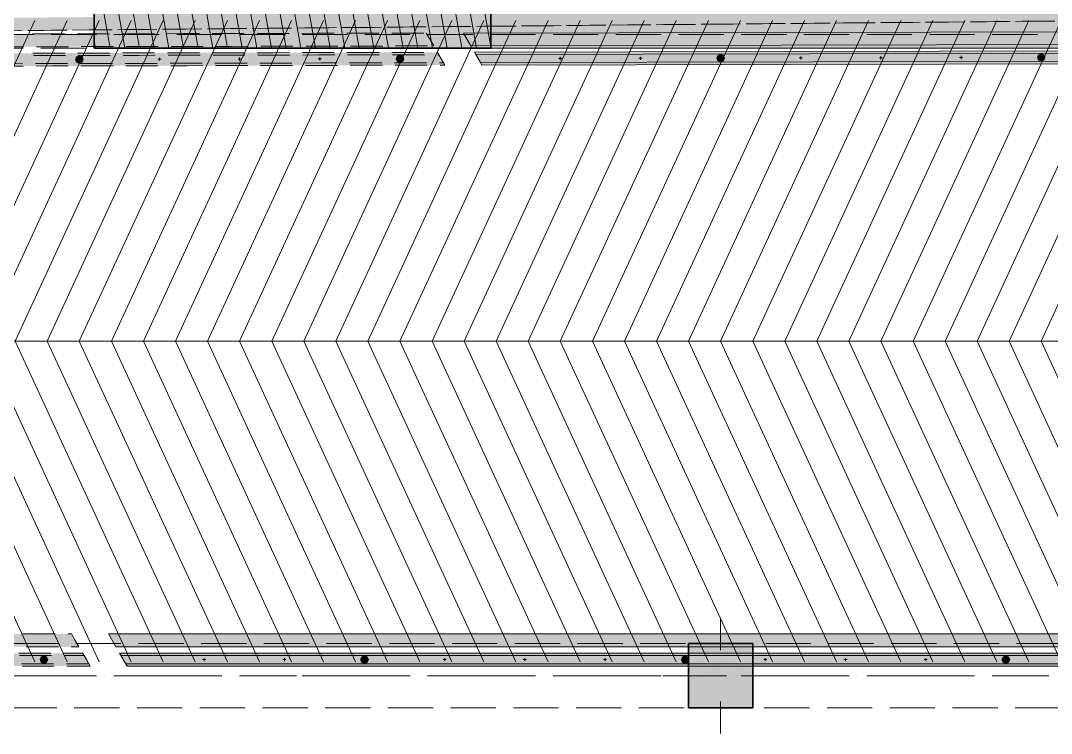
# Model space of a CAD drawing. Header units: inches. Extents: x 206002 to 410047, y 60394 to 83306.
# Drawn here: x 368274 to 371497, y 77020 to 79249 of the extents above; entities that cross this region are included whole.
import ezdxf

# ---------------------------------------------------------------- set-up
doc = ezdxf.new("R2010")
doc.units = ezdxf.units.IN
doc.header["$MEASUREMENT"] = 0
doc.layers.add('PDF_Shell - Roof', color=7, linetype='Continuous')
doc.layers.add('PDF_Structural - Bearing', color=7, linetype='Continuous')

msp = doc.modelspace()

# ---------------------------------------------------------------- hatches: boundary and pattern name
at = {"layer": 'PDF_Structural - Bearing', "true_color": 0xffffff, "transparency": 33554559}
for points in [[(376609.2, 79342), (376569.1, 79342), (376569.1, 79334.6), (367180.9, 79248), (367181.2, 79207.9), (376575.7, 79294.6), (376589.3, 79294.7), (376609.2, 79294.9)], [(369577.5, 79150), (367146.7, 79144.8), (367144.1, 79145.1), (367143.1, 79145.5), (367143, 79145.6), (367101.8, 79140.3), (367102.2, 79137.6), (367106.6, 79126.8), (367113.8, 79117.5), (367123.1, 79110.4), (367133.9, 79106), (367144.1, 79104.7), (369600.8, 79109.9)], [(369577.5, 79150), (367146.7, 79144.8), (367144.1, 79145.1), (367143.1, 79145.5), (367143, 79145.6), (367101.8, 79140.3), (367102.2, 79137.6), (367106.6, 79126.8), (367113.8, 79117.5), (367123.1, 79110.4), (367133.9, 79106), (367144.1, 79104.7), (369600.8, 79109.9)], [(367135.1, 79143.2), (367134.2, 79145.5), (367109.2, 79142.3), (367109.6, 79139.5), (367113.3, 79130.6), (367119.2, 79122.9), (367126.8, 79117), (367135.8, 79113.3), (367144.6, 79112.2), (369596.4, 79117.4), (369582, 79142.5), (367146.1, 79137.3), (367142.2, 79137.8), (367139.4, 79138.9), (367137, 79140.8)], [(367135.1, 79143.2), (367134.2, 79145.5), (367109.2, 79142.3), (367109.6, 79139.5), (367113.3, 79130.6), (367119.2, 79122.9), (367126.8, 79117), (367135.8, 79113.3), (367144.6, 79112.2), (369596.4, 79117.4), (369582, 79142.5), (367146.1, 79137.3), (367142.2, 79137.8), (367139.4, 79138.9), (367137, 79140.8)], [(368457.6, 79139.6), (368449.1, 79136), (368445.6, 79127.5), (368449.2, 79119), (368457.7, 79115.5), (368466.2, 79119), (368469.6, 79127.6), (368466.1, 79136.1)], [(368457.6, 79139.6), (368449.1, 79136), (368445.6, 79127.5), (368449.2, 79119), (368457.7, 79115.5), (368466.2, 79119), (368469.6, 79127.6), (368466.1, 79136.1)], [(369460.2, 79141.7), (369451.7, 79138.2), (369448.2, 79129.7), (369451.8, 79121.2), (369460.3, 79117.7), (369468.8, 79121.2), (369472.3, 79129.7), (369468.8, 79138.2)], [(369460.2, 79141.7), (369451.7, 79138.2), (369448.2, 79129.7), (369451.8, 79121.2), (369460.3, 79117.7), (369468.8, 79121.2), (369472.3, 79129.7), (369468.8, 79138.2)], [(370462.9, 79143.9), (370454.4, 79140.3), (370450.8, 79131.8), (370454.5, 79123.3), (370463, 79119.8), (370471.4, 79123.3), (370474.9, 79131.9), (370471.4, 79140.4)], [(370462.9, 79143.9), (370454.4, 79140.3), (370450.8, 79131.8), (370454.5, 79123.3), (370463, 79119.8), (370471.4, 79123.3), (370474.9, 79131.9), (370471.4, 79140.4)], [(371465.5, 79146), (371457, 79142.5), (371453.5, 79134), (371457.1, 79125.5), (371465.6, 79121.9), (371474, 79125.5), (371477.6, 79134), (371474, 79142.5)], [(371465.5, 79146), (371457, 79142.5), (371453.5, 79134), (371457.1, 79125.5), (371465.6, 79121.9), (371474, 79125.5), (371477.6, 79134), (371474, 79142.5)], [(365699.4, 77331.6), (365658, 77326.1), (365658.4, 77323.2), (365662.9, 77312.4), (365670.3, 77303.2), (365679.7, 77296.3), (365690.5, 77292), (365700.7, 77290.8), (368456.5, 77290.8), (368433.3, 77330.9), (365703.3, 77330.9), (365700.4, 77331.2)], [(365637, 77276.7), (365599.3, 77261.2), (365602.7, 77252.8), (365609.8, 77243.5), (365619.1, 77236.4), (365630, 77231.9), (365640.2, 77230.6), (368491.2, 77230.6), (368468, 77270.7), (365642.8, 77270.7), (365640.3, 77271), (365639.3, 77271.5), (365638.4, 77272.1), (365637.8, 77273), (365637.3, 77274.1), (365637, 77276.5)], [(365630.3, 77271.4), (365605.2, 77268.1), (365605.6, 77265.6), (365609.3, 77256.6), (365615.2, 77248.9), (365622.9, 77243), (365631.9, 77239.3), (365640.7, 77238.1), (368486.9, 77238.1), (368472.4, 77263.2), (365642.3, 77263.2), (365638.4, 77263.7), (365635.5, 77264.9), (365633.1, 77266.8), (365631.2, 77269.2)], [(368346.8, 77262.7), (368338.3, 77259.2), (368334.8, 77250.7), (368338.3, 77242.2), (368346.8, 77238.6), (368355.2, 77242.2), (368358.8, 77250.7), (368355.2, 77259.2)], [(369349.4, 77262.7), (369340.9, 77259.2), (369337.4, 77250.7), (369340.9, 77242.2), (369349.4, 77238.6), (369357.9, 77242.2), (369361.5, 77250.7), (369357.9, 77259.2)], [(370352.1, 77262.7), (370343.6, 77259.2), (370340.1, 77250.7), (370343.6, 77242.2), (370352.1, 77238.6), (370360.5, 77242.2), (370364.1, 77250.7), (370360.5, 77259.2)], [(371354.7, 77262.7), (371346.2, 77259.2), (371342.7, 77250.7), (371346.2, 77242.2), (371354.7, 77238.6), (371363.2, 77242.2), (371366.8, 77250.7), (371363.2, 77259.2)]]:
    msp.add_hatch(color=7, dxfattribs=at).paths.add_polyline_path(points)

# ---------------------------------------------------------------- linework, layer by layer
at = {"layer": 'PDF_Shell - Roof', "lineweight": 35}
msp.add_lwpolyline([(368504.6, 79162.5), (369744.7, 79162.5), (369744.7, 81167.7), (368504.6, 81167.7)], close=True, dxfattribs=at)
at = {"layer": 'PDF_Shell - Roof', "color": 7, "lineweight": 0, "true_color": 0xffffff}
for points in [[(368521.5, 81167.7), (368875.1, 79162.5)], [(368567.3, 81167.7), (368920.9, 79162.5)], [(368613.1, 81167.7), (368966.7, 79162.5)], [(368658.9, 81167.7), (369012.6, 79162.5)], [(368704.8, 81167.7), (369058.4, 79162.5)], [(368750.6, 81167.7), (369104.2, 79162.5)], [(368796.4, 81167.7), (369150, 79162.5)], [(368842.2, 81167.7), (369195.8, 79162.5)], [(368888, 81167.7), (369241.6, 79162.5)], [(368933.9, 81167.7), (369287.4, 79162.5)], [(368979.7, 81167.7), (369333.2, 79162.5)], [(369025.5, 81167.7), (369379, 79162.5)], [(369071.3, 81167.7), (369424.8, 79162.5)], [(369117.1, 81167.7), (369470.7, 79162.5)], [(369163, 81167.7), (369516.5, 79162.5)], [(369208.8, 81167.7), (369562.3, 79162.5)], [(369254.5, 81167.7), (369608.1, 79162.5)], [(369300.3, 81167.7), (369653.9, 79162.5)], [(369346.1, 81167.7), (369699.8, 79162.5)], [(369392, 81167.7), (369744.7, 79167.4)], [(368504.6, 81003.6), (368829.3, 79162.5)], [(368504.6, 80743.8), (368783.5, 79162.5)], [(368504.6, 80483.9), (368737.6, 79162.5)], [(368504.6, 80224.1), (368691.8, 79162.5)], [(368504.6, 79964.3), (368646, 79162.5)], [(368504.6, 79704.4), (368600.2, 79162.5)], [(368504.6, 79444.6), (368554.4, 79162.5)], [(368504.6, 79184.8), (368508.5, 79162.5)]]:
    msp.add_lwpolyline(points, dxfattribs=at)
at = {"layer": 'PDF_Shell - Roof', "lineweight": 13}
for points in [[(369709.9, 81167.7), (369744.7, 81167.7), (376478.8, 81167.7), (376478.8, 79162.5), (369744.7, 79162.5), (369709.9, 79162.5)], [(368173.8, 79205.8), (368315.2, 79205.8)], [(368369.9, 79205.8), (368511.4, 79205.8)], [(368566.1, 79205.8), (368707.6, 79205.8)], [(368762.2, 79205.8), (368903.7, 79205.8)], [(368958.3, 79205.8), (369099.8, 79205.8)], [(369154.4, 79205.8), (369295.9, 79205.8)], [(369350.6, 79205.8), (369492, 79205.8)], [(369546.7, 79205.8), (369688.1, 79205.8)], [(369742.8, 79205.8), (369884.3, 79205.8)], [(369938.9, 79205.8), (370080.4, 79205.8)], [(370135, 79205.8), (370276.6, 79205.8)], [(370331.2, 79205.8), (370472.7, 79205.8)], [(370527.3, 79205.8), (370668.8, 79205.8)], [(370723.5, 79205.8), (370864.9, 79205.8)], [(370919.6, 79205.8), (371061.1, 79205.8)], [(371115.7, 79205.8), (371257.2, 79205.8)], [(371311.8, 79205.8), (371453.3, 79205.8)], [(368282.3, 79162.5), (368140.9, 79162.5)], [(368478.5, 79162.5), (368337, 79162.5)], [(368674.7, 79162.5), (368533.1, 79162.5)], [(368870.8, 79162.5), (368729.3, 79162.5)], [(369066.9, 79162.5), (368925.4, 79162.5)], [(369263, 79162.5), (369121.5, 79162.5)], [(369459.1, 79162.5), (369317.7, 79162.5)], [(369655.3, 79162.5), (369513.8, 79162.5)], [(368315.2, 77200.5), (368173.8, 77200.5)], [(368511.4, 77200.5), (368369.9, 77200.5)], [(368707.6, 77200.5), (368566.1, 77200.5)], [(368903.7, 77200.5), (368762.2, 77200.5)], [(369099.8, 77200.5), (368958.3, 77200.5)], [(369295.9, 77200.5), (369154.4, 77200.5)], [(369492, 77200.5), (369350.6, 77200.5)], [(369688.1, 77200.5), (369546.7, 77200.5)], [(369884.3, 77200.5), (369742.8, 77200.5)], [(370080.4, 77200.5), (369938.9, 77200.5)], [(370276.6, 77200.5), (370135, 77200.5)], [(370472.7, 77200.5), (370331.2, 77200.5)], [(370668.8, 77200.5), (370527.3, 77200.5)], [(370864.9, 77200.5), (370723.5, 77200.5)], [(371061.1, 77200.5), (370919.6, 77200.5)], [(371257.2, 77200.5), (371115.7, 77200.5)], [(371453.3, 77200.5), (371311.8, 77200.5)]]:
    msp.add_lwpolyline(points, dxfattribs=at)
at = {"layer": 'PDF_Shell - Roof', "color": 7, "lineweight": 0, "true_color": 0xffffff, "transparency": 33554559}
for points in [[(369744.7, 79162.5), (368504.6, 79162.5), (369744.7, 81167.7), (368504.6, 81167.7)], [(369744.7, 79162.5), (369744.7, 81167.7), (376478.8, 79162.5), (376478.8, 81167.7)]]:
    msp.add_solid(points, dxfattribs=at)
at = {"layer": 'PDF_Structural - Bearing', "lineweight": 13}
for points in [[(367070.9, 80251.8), (366318.9, 80251.8), (366318.9, 78246.5), (367070.9, 78246.5), (376478.8, 78246.5), (376362.3, 78363.1)], [(368717.6, 79222), (368767.7, 79222.5), (368817.8, 79223)], [(368740.3, 79222.2), (368790.5, 79222.7), (368840.6, 79223.2)], [(368837.9, 79223.2), (368837.9, 79223.2)], [(368858, 79223.3), (368908.1, 79223.8), (368958.2, 79224.3)], [(368860.7, 79223.4), (368860.7, 79223.4)], [(368880.7, 79223.5), (368930.8, 79224), (368981, 79224.5)], [(368978.3, 79224.4), (368978.3, 79224.4)], [(368998.3, 79224.6), (369048.5, 79225.1), (369098.6, 79225.6)], [(369001, 79224.7), (369001, 79224.7)], [(369021.1, 79224.8), (369071.2, 79225.3), (369121.3, 79225.8)], [(369118.6, 79225.7), (369118.6, 79225.7)], [(369138.7, 79225.9), (369188.8, 79226.4), (369239, 79226.9)], [(369141.4, 79225.9), (369141.4, 79225.9)], [(369161.5, 79226.1), (369211.6, 79226.6), (369261.7, 79227.1)], [(369259, 79227), (369259, 79227)], [(369279.1, 79227.2), (369329.2, 79227.7), (369379.3, 79228.1)], [(369281.8, 79227.2), (369281.8, 79227.2)], [(369301.8, 79227.4), (369352, 79227.9), (369402.1, 79228.4)], [(369399.4, 79228.3), (369399.4, 79228.3)], [(369419.4, 79228.5), (369469.6, 79229), (369519.7, 79229.4)], [(369422.1, 79228.5), (369422.1, 79228.5)], [(369442.2, 79228.7), (369492.3, 79229.2), (369542.5, 79229.6)], [(369539.8, 79229.6), (369539.8, 79229.6)], [(369559.8, 79229.8), (369609.9, 79230.3), (369660.1, 79230.7)], [(369562.5, 79229.8), (369562.5, 79229.8)], [(369582.6, 79230), (369632.7, 79230.5), (369682.8, 79230.9)], [(369680.1, 79230.9), (369680.1, 79230.9)], [(369700.2, 79231.1), (369750.3, 79231.6), (369800.4, 79232)], [(369702.9, 79231.1), (369702.9, 79231.1)], [(369722.9, 79231.3), (369773.1, 79231.8), (369823.2, 79232.2)], [(369820.5, 79232.2), (369820.5, 79232.2)], [(369840.5, 79232.4), (369890.7, 79232.9), (369940.8, 79233.3)], [(369843.2, 79232.4), (369843.2, 79232.4)], [(369863.3, 79232.6), (369913.4, 79233.1), (369963.6, 79233.5)], [(369960.9, 79233.5), (369960.9, 79233.5)], [(369980.9, 79233.7), (370031, 79234.2), (370081.2, 79234.6)], [(369983.6, 79233.7), (369983.6, 79233.7)], [(370003.7, 79233.9), (370053.8, 79234.4), (370103.9, 79234.8)], [(370101.2, 79234.8), (370101.2, 79234.8)], [(370121.3, 79235), (370171.4, 79235.5), (370221.5, 79235.9)], [(370124, 79235), (370124, 79235)], [(370144, 79235.2), (370194.2, 79235.7), (370244.3, 79236.1)], [(370241.6, 79236.1), (370241.6, 79236.1)], [(370261.7, 79236.3), (370311.8, 79236.7), (370361.8, 79237.2)], [(370264.4, 79236.3), (370264.4, 79236.3)], [(370284.3, 79236.5), (370334.4, 79237), (370384.6, 79237.4)], [(370381.9, 79237.4), (370381.9, 79237.4)], [(370401.9, 79237.6), (370452.1, 79238), (370502.2, 79238.5)], [(370404.6, 79237.6), (370404.6, 79237.6)], [(370424.7, 79237.8), (370474.8, 79238.3), (370524.9, 79238.7)], [(370522.2, 79238.7), (370522.2, 79238.7)], [(370542.3, 79238.9), (370592.4, 79239.3), (370642.6, 79239.8)], [(370545, 79238.9), (370545, 79238.9)], [(370565, 79239.1), (370615.2, 79239.6), (370665.3, 79240)], [(370662.6, 79240), (370662.6, 79240)], [(370682.7, 79240.2), (370732.8, 79240.6), (370782.9, 79241.1)], [(370685.4, 79240.2), (370685.4, 79240.2)], [(370705.4, 79240.4), (370755.5, 79240.8), (370805.7, 79241.3)], [(370803, 79241.3), (370803, 79241.3)], [(370823, 79241.5), (370873.2, 79241.9), (370923.3, 79242.4)], [(370825.7, 79241.5), (370825.7, 79241.5)], [(370845.8, 79241.7), (370895.9, 79242.1), (370946.1, 79242.6)], [(370943.3, 79242.6), (370943.3, 79242.6)], [(370963.4, 79242.8), (371013.5, 79243.2), (371063.7, 79243.7)], [(370966.1, 79242.8), (370966.1, 79242.8)], [(370986.2, 79243), (371036.3, 79243.4), (371086.4, 79243.9)], [(371083.7, 79243.9), (371083.7, 79243.9)], [(371103.8, 79244.1), (371153.9, 79244.5), (371204, 79245)], [(371106.5, 79244.1), (371106.5, 79244.1)], [(371126.5, 79244.3), (371176.7, 79244.7), (371226.8, 79245.2)], [(371224.1, 79245.2), (371224.1, 79245.2)], [(371244.1, 79245.4), (371294.3, 79245.8), (371344.4, 79246.3)], [(371246.8, 79245.4), (371246.8, 79245.4)], [(371266.9, 79245.6), (371317, 79246), (371367.2, 79246.5)], [(371364.5, 79246.5), (371364.5, 79246.5)], [(371384.5, 79246.7), (371434.6, 79247.1), (371484.8, 79247.6)], [(371387.2, 79246.7), (371387.2, 79246.7)], [(371407.3, 79246.9), (371457.4, 79247.3), (371507.5, 79247.8)], [(368178.9, 79217.1), (368229, 79217.5), (368279.1, 79218)], [(368276.4, 79218), (368276.4, 79218)], [(368291.7, 79207.4), (368291.7, 79207.4)], [(368291.7, 79207.4), (368291.7, 79207.4)], [(368296.5, 79218.1), (368346.6, 79218.6), (368396.7, 79219.1)], [(368299.2, 79218.2), (368299.2, 79218.2)], [(368319.2, 79218.4), (368369.4, 79218.8), (368419.5, 79219.3)], [(368416.8, 79219.3), (368416.8, 79219.3)], [(368432, 79207.7), (368432, 79207.7)], [(368432, 79207.7), (368432, 79207.7)], [(368436.8, 79219.4), (368487, 79219.9), (368537.1, 79220.4)], [(368439.6, 79219.5), (368439.6, 79219.5)], [(368459.6, 79219.7), (368509.7, 79220.1), (368559.9, 79220.6)], [(368557.2, 79220.6), (368557.2, 79220.6)], [(368572.4, 79208), (368572.4, 79208)], [(368572.4, 79208), (368572.4, 79208)], [(368577.2, 79220.7), (368627.3, 79221.2), (368677.5, 79221.7)], [(368579.9, 79220.8), (368579.9, 79220.8)], [(368600, 79221), (368650.1, 79221.4), (368700.2, 79221.9)], [(368697.5, 79221.8), (368697.5, 79221.8)], [(368712.8, 79208.3), (368712.8, 79208.3)], [(368712.8, 79208.3), (368712.8, 79208.3)], [(368720.3, 79222.1), (368720.3, 79222.1)], [(368853.1, 79208.6), (368853.1, 79208.6)], [(368853.1, 79208.6), (368853.1, 79208.6)], [(368993.5, 79208.9), (368993.5, 79208.9)], [(368993.5, 79208.9), (368993.5, 79208.9)], [(369133.9, 79209.2), (369133.9, 79209.2)], [(369133.9, 79209.2), (369133.9, 79209.2)], [(369274.3, 79209.5), (369274.3, 79209.5)], [(369274.3, 79209.5), (369274.3, 79209.5)], [(369414.6, 79209.8), (369414.6, 79209.8)], [(369414.6, 79209.8), (369414.6, 79209.8)], [(369542.7, 79210.1), (369542.7, 79210.1)], [(369542.7, 79210.1), (369542.7, 79210.1)], [(368303.4, 79167.3), (368303.4, 79167.3)], [(368303.4, 79167.3), (368303.4, 79167.3)], [(368443.8, 79167.6), (368443.8, 79167.6)], [(368443.8, 79167.6), (368443.8, 79167.6)], [(368584.1, 79167.9), (368584.1, 79167.9)], [(368584.1, 79167.9), (368584.1, 79167.9)], [(368724.5, 79168.2), (368724.5, 79168.2)], [(368724.5, 79168.2), (368724.5, 79168.2)], [(368864.9, 79168.5), (368864.9, 79168.5)], [(368864.9, 79168.5), (368864.9, 79168.5)], [(369005.2, 79168.8), (369005.2, 79168.8)], [(369005.2, 79168.8), (369005.2, 79168.8)], [(369145.6, 79169.1), (369145.6, 79169.1)], [(369145.6, 79169.1), (369145.6, 79169.1)], [(369286, 79169.4), (369286, 79169.4)], [(369286, 79169.4), (369286, 79169.4)], [(369426.4, 79169.7), (369426.4, 79169.7)], [(369426.4, 79169.7), (369426.4, 79169.7)], [(369565.9, 79170), (369565.9, 79170)], [(369565.9, 79170), (369565.9, 79170)], [(368292, 79147.2), (368292, 79147.2)], [(368292, 79147.2), (368292, 79147.2)], [(368293.9, 79139.7), (368293.9, 79139.7)], [(368293.9, 79139.7), (368293.9, 79139.7)], [(368432.3, 79147.5), (368432.3, 79147.5)], [(368432.3, 79147.5), (368432.3, 79147.5)], [(368434.2, 79140), (368434.2, 79140)], [(368434.2, 79140), (368434.2, 79140)], [(368445.6, 79127.5), (368445.6, 79127.5)], [(368445.6, 79127.5), (368445.6, 79127.5)], [(368469.6, 79127.6), (368469.6, 79127.6)], [(368469.6, 79127.6), (368469.6, 79127.6)], [(368572.7, 79147.8), (368572.7, 79147.8)], [(368572.7, 79147.8), (368572.7, 79147.8)], [(368574.6, 79140.3), (368574.6, 79140.3)], [(368574.6, 79140.3), (368574.6, 79140.3)], [(368713.1, 79148.1), (368713.1, 79148.1)], [(368713.1, 79148.1), (368713.1, 79148.1)], [(368715, 79140.6), (368715, 79140.6)], [(368715, 79140.6), (368715, 79140.6)], [(368853.4, 79148.4), (368853.4, 79148.4)], [(368853.4, 79148.4), (368853.4, 79148.4)], [(368855.3, 79140.9), (368855.3, 79140.9)], [(368855.3, 79140.9), (368855.3, 79140.9)], [(368993.8, 79148.7), (368993.8, 79148.7)], [(368993.8, 79148.7), (368993.8, 79148.7)], [(368995.7, 79141.2), (368995.7, 79141.2)], [(368995.7, 79141.2), (368995.7, 79141.2)], [(369134.2, 79149), (369134.2, 79149)], [(369134.2, 79149), (369134.2, 79149)], [(369136.1, 79141.5), (369136.1, 79141.5)], [(369136.1, 79141.5), (369136.1, 79141.5)], [(369274.6, 79149.3), (369274.6, 79149.3)], [(369274.6, 79149.3), (369274.6, 79149.3)], [(369276.5, 79141.8), (369276.5, 79141.8)], [(369276.5, 79141.8), (369276.5, 79141.8)], [(369414.9, 79149.6), (369414.9, 79149.6)], [(369414.9, 79149.6), (369414.9, 79149.6)], [(369416.8, 79142.1), (369416.8, 79142.1)], [(369416.8, 79142.1), (369416.8, 79142.1)], [(369448.2, 79129.7), (369448.2, 79129.7)], [(369448.2, 79129.7), (369448.2, 79129.7)], [(369472.3, 79129.7), (369472.3, 79129.7)], [(369472.3, 79129.7), (369472.3, 79129.7)], [(369555.3, 79149.9), (369555.3, 79149.9)], [(369555.3, 79149.9), (369555.3, 79149.9)], [(369557.2, 79142.4), (369557.2, 79142.4)], [(369557.2, 79142.4), (369557.2, 79142.4)], [(368300.4, 79114.7), (368300.4, 79114.7)], [(368300.4, 79114.7), (368300.4, 79114.7)], [(368302.3, 79107.2), (368302.3, 79107.2)], [(368302.3, 79107.2), (368302.3, 79107.2)], [(368440.8, 79115), (368440.8, 79115)], [(368440.8, 79115), (368440.8, 79115)], [(368442.7, 79107.5), (368442.7, 79107.5)], [(368442.7, 79107.5), (368442.7, 79107.5)], [(368581.1, 79115.3), (368581.1, 79115.3)], [(368581.1, 79115.3), (368581.1, 79115.3)], [(368583, 79107.8), (368583, 79107.8)], [(368583, 79107.8), (368583, 79107.8)], [(368721.5, 79115.6), (368721.5, 79115.6)], [(368721.5, 79115.6), (368721.5, 79115.6)], [(368723.4, 79108.1), (368723.4, 79108.1)], [(368723.4, 79108.1), (368723.4, 79108.1)], [(368861.9, 79115.9), (368861.9, 79115.9)], [(368861.9, 79115.9), (368861.9, 79115.9)], [(368863.8, 79108.4), (368863.8, 79108.4)], [(368863.8, 79108.4), (368863.8, 79108.4)], [(369002.2, 79116.2), (369002.2, 79116.2)], [(369002.2, 79116.2), (369002.2, 79116.2)], [(369004.1, 79108.7), (369004.1, 79108.7)], [(369004.1, 79108.7), (369004.1, 79108.7)], [(369142.6, 79116.5), (369142.6, 79116.5)], [(369142.6, 79116.5), (369142.6, 79116.5)], [(369144.5, 79109), (369144.5, 79109)], [(369144.5, 79109), (369144.5, 79109)], [(369283, 79116.8), (369283, 79116.8)], [(369283, 79116.8), (369283, 79116.8)], [(369284.9, 79109.3), (369284.9, 79109.3)], [(369284.9, 79109.3), (369284.9, 79109.3)], [(369423.3, 79117.1), (369423.3, 79117.1)], [(369423.3, 79117.1), (369423.3, 79117.1)], [(369425.3, 79109.6), (369425.3, 79109.6)], [(369425.3, 79109.6), (369425.3, 79109.6)], [(369563.7, 79117.4), (369563.7, 79117.4)], [(369563.7, 79117.4), (369563.7, 79117.4)], [(369565.6, 79109.9), (369565.6, 79109.9)], [(369565.6, 79109.9), (369565.6, 79109.9)], [(368381.7, 77330.9), (368331.6, 77330.9), (368281.4, 77330.9)], [(368401.8, 77330.9), (368401.8, 77330.9)], [(368432.2, 77290.8), (368456.5, 77290.8), (368445, 77310.8), (368433.3, 77330.9), (368421.8, 77330.9)], [(368291.9, 77290.8), (368342, 77290.8), (368392.1, 77290.8)], [(368412.2, 77290.8), (368412.2, 77290.8)], [(368368.9, 77270.7), (368318.7, 77270.7), (368268.6, 77270.7)], [(368370.9, 77263.2), (368320.7, 77263.2), (368270.6, 77263.2)], [(368388.9, 77270.7), (368388.9, 77270.7)], [(368390.9, 77263.2), (368390.9, 77263.2)], [(368419.3, 77230.6), (368469.4, 77230.6), (368491.2, 77230.6), (368479.7, 77250.7), (368468, 77270.7), (368459.1, 77270.7), (368409, 77270.7)], [(368417.4, 77238.1), (368467.5, 77238.1), (368486.9, 77238.1), (368479.7, 77250.7), (368472.4, 77263.2), (368461.1, 77263.2), (368411, 77263.2)], [(368277, 77238.1), (368327.2, 77238.1), (368377.3, 77238.1)], [(368278.9, 77230.6), (368329.1, 77230.6), (368379.2, 77230.6)], [(368397.3, 77238.1), (368397.3, 77238.1)], [(368399.2, 77230.6), (368399.2, 77230.6)], [(368843.1, 77250.7), (368853.1, 77250.7)], [(368848.1, 77245.7), (368848.1, 77255.7)], [(369093.8, 77250.7), (369103.8, 77250.7)], [(369098.8, 77245.7), (369098.8, 77255.7)], [(369595.1, 77250.7), (369605.1, 77250.7)], [(369600.1, 77245.7), (369600.1, 77255.7)], [(369845.8, 77250.7), (369855.8, 77250.7)], [(369850.8, 77245.7), (369850.8, 77255.7)], [(370096.4, 77250.7), (370106.4, 77250.7)], [(370101.4, 77245.7), (370101.4, 77255.7)], [(370597.7, 77250.7), (370607.8, 77250.7)], [(370602.7, 77245.7), (370602.7, 77255.7)], [(370848.4, 77250.7), (370858.4, 77250.7)], [(370853.4, 77245.7), (370853.4, 77255.7)], [(371099.1, 77250.7), (371109.1, 77250.7)], [(371104.1, 77245.7), (371104.1, 77255.7)]]:
    msp.add_lwpolyline(points, dxfattribs=at)
at = {"layer": 'PDF_Structural - Bearing', "lineweight": 18}
for points in [[(368318.9, 77243.9), (367856.1, 78246.5), (368318.9, 79249.1)], [(368419.2, 77243.9), (367956.4, 78246.5), (368419.2, 79249.1)], [(368519.5, 77243.9), (368056.6, 78246.5), (368519.5, 79249.1)], [(368619.7, 77243.9), (368156.9, 78246.5), (368619.7, 79249.1)], [(368720, 77243.9), (368257.2, 78246.5), (368720, 79249.1)], [(368820.3, 77243.9), (368357.4, 78246.5), (368820.3, 79249.1)], [(368920.5, 77243.9), (368457.7, 78246.5), (368920.5, 79249.1)], [(369020.8, 77243.9), (368558, 78246.5), (369020.8, 79249.1)], [(369121, 77243.9), (368658.2, 78246.5), (369121, 79249.1)], [(369221.3, 77243.9), (368758.5, 78246.5), (369221.3, 79249.1)], [(369321.6, 77243.9), (368858.8, 78246.5), (369321.6, 79249.1)], [(369421.8, 77243.9), (368959, 78246.5), (369421.8, 79249.1)], [(369522.1, 77243.9), (369059.3, 78246.5), (369522.1, 79249.1)], [(369622.4, 77243.9), (369159.5, 78246.5), (369622.4, 79249.1)], [(369722.6, 77243.9), (369259.8, 78246.5), (369722.6, 79249.1)], [(369822.9, 77243.9), (369360.1, 78246.5), (369822.9, 79249.1)], [(369923.2, 77243.9), (369460.3, 78246.5), (369923.2, 79249.1)], [(370023.4, 77243.9), (369560.6, 78246.5), (370023.4, 79249.1)], [(370123.7, 77243.9), (369660.9, 78246.5), (370123.7, 79249.1)], [(370224, 77243.9), (369761.1, 78246.5), (370224, 79249.1)], [(370324.2, 77243.9), (369861.4, 78246.5), (370324.2, 79249.1)], [(370424.5, 77243.9), (369961.7, 78246.5), (370424.5, 79249.1)], [(370524.7, 77243.9), (370061.9, 78246.5), (370524.7, 79249.1)], [(370625, 77243.9), (370162.2, 78246.5), (370625, 79249.1)], [(370725.3, 77243.9), (370262.5, 78246.5), (370725.3, 79249.1)], [(370825.5, 77243.9), (370362.7, 78246.5), (370825.5, 79249.1)], [(370925.8, 77243.9), (370463, 78246.5), (370925.8, 79249.1)], [(371026.1, 77243.9), (370563.2, 78246.5), (371026.1, 79249.1)], [(371126.3, 77243.9), (370663.5, 78246.5), (371126.3, 79249.1)], [(371226.6, 77243.9), (370763.8, 78246.5), (371226.6, 79249.1)], [(371326.9, 77243.9), (370864, 78246.5), (371326.9, 79249.1)], [(371427.1, 77243.9), (370964.3, 78246.5), (371427.1, 79249.1)], [(371527.4, 77243.9), (371064.6, 78246.5), (371527.4, 79249.1)], [(371627.6, 77243.9), (371164.8, 78246.5), (371627.6, 79249.1)], [(371727.9, 77243.9), (371265.1, 78246.5), (371727.9, 79249.1)], [(371828.2, 77243.9), (371365.4, 78246.5), (371828.2, 79249.1)], [(371928.4, 77243.9), (371465.6, 78246.5), (371928.4, 79249.1)], [(368391.7, 77300.7), (368250.3, 77300.7)], [(368587.8, 77300.7), (368446.4, 77300.7)], [(368784.1, 77300.7), (368642.5, 77300.7)], [(368980.2, 77300.7), (368838.7, 77300.7)], [(369176.3, 77300.8), (369034.8, 77300.7)], [(369372.4, 77300.8), (369230.9, 77300.8)], [(369568.5, 77300.8), (369427.1, 77300.8)], [(369764.6, 77300.8), (369623.2, 77300.8)], [(369960.8, 77300.8), (369819.3, 77300.8)], [(370156.9, 77300.8), (370015.4, 77300.8)], [(370353, 77300.8), (370211.5, 77300.8)], [(370549.2, 77300.8), (370407.6, 77300.8)], [(370745.3, 77300.8), (370603.9, 77300.8)], [(370941.4, 77300.8), (370800, 77300.8)], [(371137.6, 77300.8), (370996.1, 77300.8)], [(371333.7, 77300.8), (371192.2, 77300.8)], [(371529.8, 77300.8), (371388.3, 77300.8)], [(368387.3, 77100.2), (368245.8, 77100.2)], [(368583.5, 77100.2), (368442, 77100.2)], [(368779.6, 77100.2), (368638.2, 77100.2)], [(368975.8, 77100.2), (368834.3, 77100.2)], [(369171.9, 77100.2), (369030.4, 77100.2)], [(369368, 77100.2), (369226.5, 77100.2)], [(369564.1, 77100.2), (369422.6, 77100.2)], [(369760.2, 77100.2), (369618.8, 77100.2)], [(369956.3, 77100.2), (369814.9, 77100.2)], [(370152.5, 77100.2), (370011, 77100.2)], [(370348.7, 77100.2), (370207.1, 77100.2)], [(370544.8, 77100.2), (370403.3, 77100.2)], [(370740.9, 77100.2), (370599.4, 77100.2)], [(370937, 77100.2), (370795.6, 77100.2)], [(371133.1, 77100.2), (370991.7, 77100.2)], [(371329.3, 77100.2), (371187.8, 77100.2)], [(371525.4, 77100.2), (371383.9, 77100.2)]]:
    msp.add_lwpolyline(points, dxfattribs=at)
for points in [[(376478.6, 79224.9), (369658.5, 79210.3), (369681.7, 79170.3), (376478.6, 79184.8), (376676.5, 79185.2), (376676.4, 79225.3)], [(376478.6, 79224.9), (369658.5, 79210.3), (369681.7, 79170.3), (376478.6, 79184.8), (376676.5, 79185.2), (376676.4, 79225.3)], [(376478.7, 79164.8), (369693.4, 79150.2), (369716.6, 79110.2), (376478.8, 79124.7), (376676.7, 79125.1), (376676.6, 79165.2)], [(376478.7, 79164.8), (369693.4, 79150.2), (369716.6, 79110.2), (376478.8, 79124.7), (376676.7, 79125.1), (376676.6, 79165.2)], [(376367.9, 77330.9), (368549.1, 77330.9), (368572.3, 77290.8), (376367.9, 77290.8), (376566.5, 77290.8), (376566.5, 77330.9)], [(376367.9, 77270.7), (368583.8, 77270.7), (368607, 77230.6), (376367.9, 77230.6), (376566.5, 77230.6), (376566.5, 77270.7)]]:
    msp.add_lwpolyline(points, close=True, dxfattribs=at)
at = {"layer": 'PDF_Structural - Bearing', "lineweight": 13}
for points in [[(368311.7, 79207.4), (368361.8, 79207.6), (368412, 79207.7), (368361.8, 79207.6)], [(368452.1, 79207.7), (368502.2, 79207.9), (368552.3, 79208), (368502.2, 79207.9)], [(368592.5, 79208), (368642.6, 79208.2), (368692.7, 79208.3), (368642.6, 79208.2)], [(368732.8, 79208.3), (368783, 79208.5), (368833.1, 79208.6), (368783, 79208.5)], [(368873.2, 79208.6), (368923.3, 79208.8), (368973.5, 79208.9), (368923.3, 79208.8)], [(369013.6, 79208.9), (369063.7, 79209.1), (369113.8, 79209.2), (369063.7, 79209.1)], [(369153.9, 79209.2), (369204.1, 79209.4), (369254.2, 79209.5), (369204.1, 79209.4)], [(369294.3, 79209.5), (369344.4, 79209.7), (369394.6, 79209.8), (369344.4, 79209.7)], [(369434.7, 79209.8), (369484.8, 79209.9), (369534.9, 79210.1), (369484.8, 79209.9)], [(369542.7, 79210.1), (369554.3, 79190), (369565.9, 79170), (369554.3, 79190)], [(368283.3, 79167.3), (368233.2, 79167.2), (368183.1, 79167.1), (368233.2, 79167.2)], [(368423.7, 79167.6), (368373.6, 79167.5), (368323.4, 79167.4), (368373.6, 79167.5)], [(368564.1, 79167.9), (368513.9, 79167.8), (368463.8, 79167.7), (368513.9, 79167.8)], [(368704.5, 79168.2), (368654.3, 79168.1), (368604.2, 79168), (368654.3, 79168.1)], [(368844.8, 79168.5), (368794.7, 79168.4), (368744.6, 79168.3), (368794.7, 79168.4)], [(368985.2, 79168.8), (368935.1, 79168.7), (368884.9, 79168.6), (368935.1, 79168.7)], [(369125.6, 79169.1), (369075.4, 79169), (369025.3, 79168.9), (369075.4, 79169)], [(369265.9, 79169.4), (369215.8, 79169.3), (369165.7, 79169.2), (369215.8, 79169.3)], [(369406.3, 79169.7), (369356.2, 79169.6), (369306, 79169.5), (369356.2, 79169.6)], [(369546.7, 79170), (369496.5, 79169.9), (369446.4, 79169.8), (369496.5, 79169.9)], [(368312, 79147.3), (368362.2, 79147.4), (368412.3, 79147.5), (368362.2, 79147.4)], [(368313.9, 79139.8), (368364.1, 79139.9), (368414.2, 79140), (368364.1, 79139.9)], [(368457.6, 79139.6), (368449.1, 79136), (368445.6, 79127.5), (368449.2, 79119), (368457.7, 79115.5), (368466.2, 79119), (368469.6, 79127.6), (368466.1, 79136.1)], [(368457.6, 79139.6), (368449.1, 79136), (368445.6, 79127.5), (368449.2, 79119), (368457.7, 79115.5), (368466.2, 79119), (368469.6, 79127.6), (368466.1, 79136.1)], [(368452.4, 79147.6), (368502.5, 79147.7), (368552.7, 79147.8), (368502.5, 79147.7)], [(368454.3, 79140.1), (368504.4, 79140.2), (368554.6, 79140.3), (368504.4, 79140.2)], [(368592.8, 79147.9), (368642.9, 79148), (368693, 79148.1), (368642.9, 79148)], [(368594.7, 79140.4), (368644.8, 79140.5), (368694.9, 79140.6), (368644.8, 79140.5)], [(368713.3, 79128.1), (368708.3, 79128.1), (368703.2, 79128.1), (368708.3, 79128.1)], [(368708.3, 79133.1), (368708.3, 79128.1), (368708.4, 79123.1), (368708.3, 79128.1)], [(368733.1, 79148.2), (368783.3, 79148.3), (368833.4, 79148.4), (368783.3, 79148.3)], [(368735, 79140.7), (368785.2, 79140.8), (368835.3, 79140.9), (368785.2, 79140.8)], [(368873.5, 79148.5), (368923.6, 79148.6), (368973.8, 79148.7), (368923.6, 79148.6)], [(368875.4, 79141), (368925.5, 79141.1), (368975.7, 79141.2), (368925.5, 79141.1)], [(368963.9, 79128.6), (368958.9, 79128.6), (368953.9, 79128.6), (368958.9, 79128.6)], [(368958.9, 79133.6), (368958.9, 79128.6), (368959, 79123.6), (368958.9, 79128.6)], [(369013.9, 79148.8), (369064, 79148.9), (369114.1, 79149), (369064, 79148.9)], [(369015.8, 79141.3), (369065.9, 79141.4), (369116, 79141.5), (369065.9, 79141.4)], [(369154.2, 79149.1), (369204.4, 79149.2), (369254.5, 79149.3), (369204.4, 79149.2)], [(369156.1, 79141.6), (369206.3, 79141.7), (369256.4, 79141.8), (369206.3, 79141.7)], [(369214.6, 79129.2), (369209.6, 79129.2), (369204.6, 79129.1), (369209.6, 79129.2)], [(369209.6, 79134.2), (369209.6, 79129.2), (369209.7, 79124.1), (369209.6, 79129.2)], [(369294.6, 79149.4), (369344.7, 79149.5), (369394.9, 79149.6), (369344.7, 79149.5)], [(369296.5, 79141.9), (369346.6, 79142), (369396.8, 79142.1), (369346.6, 79142)], [(369435, 79149.7), (369485.1, 79149.8), (369535.2, 79149.9), (369485.1, 79149.8)], [(369436.9, 79142.2), (369487, 79142.3), (369537.1, 79142.4), (369487, 79142.3)], [(369460.2, 79141.7), (369451.7, 79138.2), (369448.2, 79129.7), (369451.8, 79121.2), (369460.3, 79117.7), (369468.8, 79121.2), (369472.3, 79129.7), (369468.8, 79138.2)], [(369460.2, 79141.7), (369451.7, 79138.2), (369448.2, 79129.7), (369451.8, 79121.2), (369460.3, 79117.7), (369468.8, 79121.2), (369472.3, 79129.7), (369468.8, 79138.2)], [(369589.2, 79130), (369600.8, 79109.9), (369585.7, 79109.9), (369600.8, 79109.9), (369589.2, 79130), (369596.4, 79117.4), (369583.8, 79117.4), (369596.4, 79117.4), (369589.2, 79130), (369577.5, 79150), (369575.3, 79150), (369577.5, 79150)], [(369577.2, 79142.5), (369582, 79142.5), (369589.2, 79130), (369582, 79142.5)], [(376478.7, 79157.2), (369697.7, 79142.7), (369712.2, 79117.7), (376478.8, 79132.2)], [(376478.7, 79157.2), (369697.7, 79142.7), (369712.2, 79117.7), (376478.8, 79132.2)], [(369966.6, 79130.8), (369956.5, 79130.7)], [(369961.6, 79135.8), (369961.7, 79125.7)], [(370217.2, 79131.3), (370207.2, 79131.3)], [(370212.2, 79136.3), (370212.3, 79126.3)], [(370462.9, 79143.9), (370454.4, 79140.3), (370450.8, 79131.8), (370454.5, 79123.3), (370463, 79119.8), (370471.4, 79123.3), (370474.9, 79131.9), (370471.4, 79140.4)], [(370462.9, 79143.9), (370454.4, 79140.3), (370450.8, 79131.8), (370454.5, 79123.3), (370463, 79119.8), (370471.4, 79123.3), (370474.9, 79131.9), (370471.4, 79140.4)], [(370718.6, 79132.4), (370708.5, 79132.4)], [(370713.5, 79137.4), (370713.6, 79127.4)], [(370969.2, 79132.9), (370959.2, 79132.9)], [(370964.2, 79137.9), (370964.3, 79127.9)], [(371219.9, 79133.5), (371209.8, 79133.4)], [(371214.9, 79138.5), (371215, 79128.4)], [(371465.5, 79146), (371457, 79142.5), (371453.5, 79134), (371457.1, 79125.5), (371465.6, 79121.9), (371474, 79125.5), (371477.6, 79134), (371474, 79142.5)], [(371465.5, 79146), (371457, 79142.5), (371453.5, 79134), (371457.1, 79125.5), (371465.6, 79121.9), (371474, 79125.5), (371477.6, 79134), (371474, 79142.5)], [(368280.3, 79114.6), (368230.2, 79114.5), (368180.1, 79114.4), (368230.2, 79114.5)], [(368282.2, 79107.1), (368232.1, 79107), (368182, 79106.9), (368232.1, 79107)], [(368420.7, 79114.9), (368370.6, 79114.8), (368320.4, 79114.7), (368370.6, 79114.8)], [(368422.6, 79107.4), (368372.5, 79107.3), (368322.3, 79107.2), (368372.5, 79107.3)], [(368561.1, 79115.2), (368510.9, 79115.1), (368460.8, 79115), (368510.9, 79115.1)], [(368563, 79107.7), (368512.8, 79107.6), (368462.7, 79107.5), (368512.8, 79107.6)], [(368701.4, 79115.5), (368651.3, 79115.4), (368601.2, 79115.3), (368651.3, 79115.4)], [(368703.3, 79108), (368653.2, 79107.9), (368603.1, 79107.8), (368653.2, 79107.9)], [(368841.8, 79115.8), (368791.7, 79115.7), (368741.6, 79115.6), (368791.7, 79115.7)], [(368843.7, 79108.3), (368793.6, 79108.2), (368743.5, 79108.1), (368793.6, 79108.2)], [(368982.2, 79116.1), (368932.1, 79116), (368881.9, 79115.9), (368932.1, 79116)], [(368984.1, 79108.6), (368934, 79108.5), (368883.8, 79108.4), (368934, 79108.5)], [(369122.6, 79116.4), (369072.4, 79116.3), (369022.3, 79116.2), (369072.4, 79116.3)], [(369124.5, 79108.9), (369074.3, 79108.8), (369024.2, 79108.7), (369074.3, 79108.8)], [(369262.9, 79116.7), (369212.8, 79116.6), (369162.7, 79116.5), (369212.8, 79116.6)], [(369264.8, 79109.2), (369214.7, 79109.1), (369164.6, 79109), (369214.7, 79109.1)], [(369403.3, 79117), (369353.2, 79116.9), (369303, 79116.8), (369353.2, 79116.9)], [(369405.2, 79109.5), (369355.1, 79109.4), (369304.9, 79109.3), (369355.1, 79109.4)], [(369543.7, 79117.3), (369493.5, 79117.2), (369443.4, 79117.1), (369493.5, 79117.2)], [(369545.6, 79109.8), (369495.4, 79109.7), (369445.3, 79109.6), (369495.4, 79109.7)], [(368346.8, 77262.7), (368338.3, 77259.2), (368334.8, 77250.7), (368338.3, 77242.2), (368346.8, 77238.6), (368355.2, 77242.2), (368358.8, 77250.7), (368355.2, 77259.2)], [(368602.7, 77238.1), (376367.9, 77238.1), (376367.9, 77263.2), (368588.1, 77263.2)], [(369349.4, 77262.7), (369340.9, 77259.2), (369337.4, 77250.7), (369340.9, 77242.2), (369349.4, 77238.6), (369357.9, 77242.2), (369361.5, 77250.7), (369357.9, 77259.2)], [(370352.1, 77262.7), (370343.6, 77259.2), (370340.1, 77250.7), (370343.6, 77242.2), (370352.1, 77238.6), (370360.5, 77242.2), (370364.1, 77250.7), (370360.5, 77259.2)], [(371354.7, 77262.7), (371346.2, 77259.2), (371342.7, 77250.7), (371346.2, 77242.2), (371354.7, 77238.6), (371363.2, 77242.2), (371366.8, 77250.7), (371363.2, 77259.2)]]:
    msp.add_lwpolyline(points, close=True, dxfattribs=at)
at = {"layer": 'PDF_Structural - Bearing', "lineweight": 0}
for points in [[(370463, 77280.7), (370463, 77381)], [(370382.8, 77200.5), (370282.5, 77200.5)], [(370463, 77200.5), (370463, 77200.5)], [(370543.2, 77200.5), (370643.5, 77200.5)], [(370463, 77120.3), (370463, 77020.1)]]:
    msp.add_lwpolyline(points, dxfattribs=at)
at = {"layer": 'PDF_Structural - Bearing', "lineweight": 35}
msp.add_lwpolyline([(370563.2, 77100.3), (370563.2, 77300.8), (370362.7, 77300.8), (370362.7, 77100.3)], close=True, dxfattribs=at)
at = {"layer": 'PDF_Structural - Bearing', "lineweight": 15}
for points in [[(370394.3, 77291.7), (370394.3, 77291.7)], [(370481.1, 77291.7), (370481.1, 77291.7)], [(370437.7, 77266.6), (370437.7, 77266.6)], [(370524.5, 77266.6), (370524.5, 77266.6)], [(370394.3, 77241.6), (370394.3, 77241.6)], [(370481.1, 77241.6), (370481.1, 77241.6)], [(370437.7, 77216.5), (370437.7, 77216.5)], [(370524.5, 77216.5), (370524.5, 77216.5)], [(370394.3, 77191.4), (370394.3, 77191.4)], [(370437.7, 77166.4), (370437.7, 77166.4)], [(370481.1, 77191.4), (370481.1, 77191.4)], [(370524.5, 77166.4), (370524.5, 77166.4)], [(370394.3, 77141.3), (370394.3, 77141.3)], [(370481.1, 77141.3), (370481.1, 77141.3)], [(370437.7, 77116.2), (370437.7, 77116.2)], [(370524.5, 77116.2), (370524.5, 77116.2)]]:
    msp.add_lwpolyline(points, dxfattribs=at)
at = {"layer": 'PDF_Structural - Bearing', "lineweight": 20}
for points in [[(368464.8, 77200.5), (368288, 77200.5)], [(368535.6, 77200.5), (368535.6, 77200.5)], [(368800.9, 77200.5), (368624, 77200.5)], [(368871.6, 77200.5), (368871.6, 77200.5)], [(369136.9, 77200.5), (368960, 77200.5)], [(369207.7, 77200.5), (369207.7, 77200.5)], [(369472.9, 77200.5), (369296, 77200.5)], [(369543.7, 77200.5), (369543.7, 77200.5)], [(369809, 77200.5), (369632.1, 77200.5)], [(369879.6, 77200.5), (369879.6, 77200.5)], [(370144.9, 77200.5), (369968.1, 77200.5)], [(370215.7, 77200.5), (370215.7, 77200.5)], [(370481, 77200.5), (370304.2, 77200.5)], [(370551.7, 77200.5), (370551.7, 77200.5)], [(370817, 77200.5), (370640.1, 77200.5)], [(370887.7, 77200.5), (370887.7, 77200.5)], [(371153, 77200.5), (370976.1, 77200.5)], [(371223.8, 77200.5), (371223.8, 77200.5)], [(371489.1, 77200.5), (371312.2, 77200.5)]]:
    msp.add_lwpolyline(points, dxfattribs=at)
at = {"layer": 'PDF_Structural - Bearing', "color": 7, "lineweight": 0, "true_color": 0xffffff, "transparency": 33554559}
for points in [[(367231.1, 79248.4), (367231.4, 79208.3), (376479.7, 79333.8), (376480, 79293.7)], [(376478.6, 79184.8), (376478.6, 79224.9), (369681.7, 79170.3), (369658.5, 79210.3)], [(376478.6, 79184.8), (376478.6, 79224.9), (369681.7, 79170.3), (369658.5, 79210.3)], [(369542.7, 79210.1), (367181, 79205), (369565.9, 79170), (367181.1, 79164.9)], [(369542.7, 79210.1), (367181, 79205), (369565.9, 79170), (367181.1, 79164.9)], [(376478.7, 79164.8), (369693.4, 79150.2), (376478.8, 79124.7), (369716.6, 79110.2)], [(376478.7, 79164.8), (369693.4, 79150.2), (376478.8, 79124.7), (369716.6, 79110.2)], [(376478.7, 79157.2), (369697.7, 79142.7), (376478.8, 79132.2), (369712.2, 79117.7)], [(376478.7, 79157.2), (369697.7, 79142.7), (376478.8, 79132.2), (369712.2, 79117.7)], [(368572.3, 77290.8), (376367.9, 77290.8), (368549.1, 77330.9), (376367.9, 77330.9)], [(370563.2, 77100.3), (370362.7, 77100.3), (370563.2, 77300.8), (370362.7, 77300.8)], [(368607, 77230.6), (376367.9, 77230.6), (368583.8, 77270.7), (376367.9, 77270.7)], [(368602.7, 77238.1), (376367.9, 77238.1), (368588.1, 77263.2), (376367.9, 77263.2)]]:
    msp.add_solid(points, dxfattribs=at)

doc.saveas('drawing.dxf')
